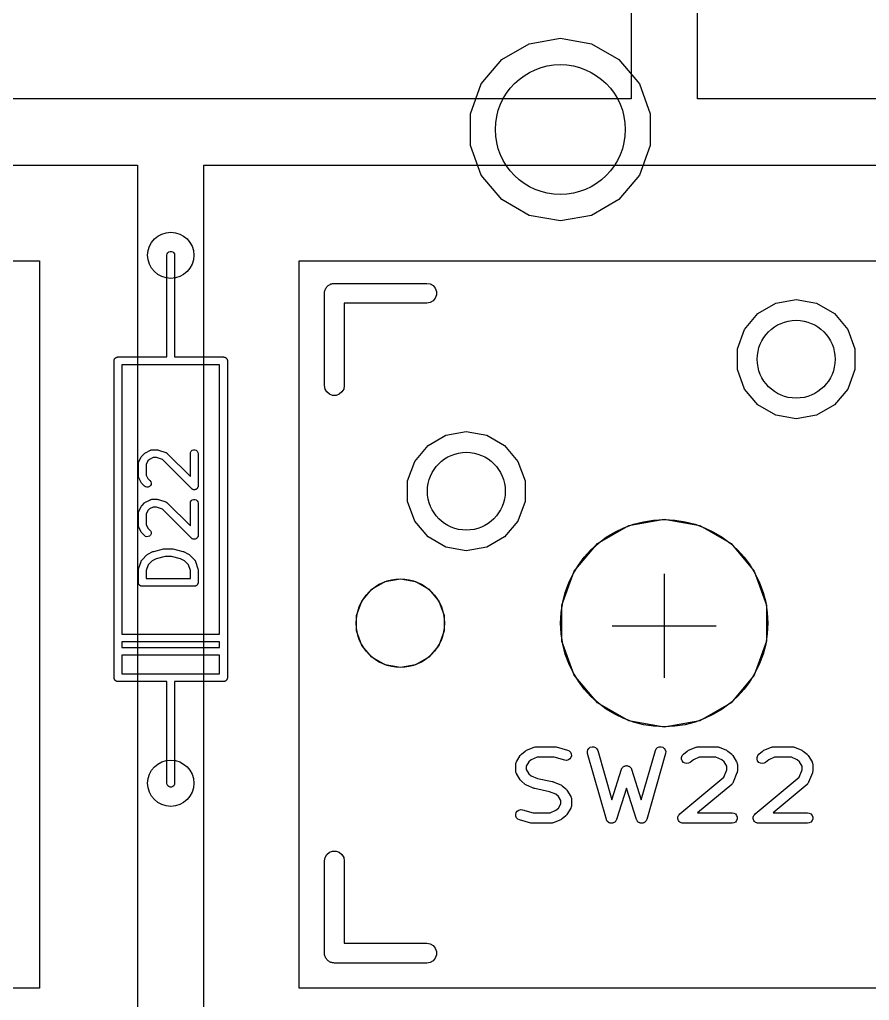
# Model space of a CAD drawing. Header units: millimetres. Extents: x 71 to 299, y 93 to 256.
# Drawn here: x 121.29 to 137.65, y 170.52 to 189.4 of the extents above; entities that cross this region are included whole.
import ezdxf

# ---------------------------------------------------------------- set-up
doc = ezdxf.new("R2010")
doc.units = ezdxf.units.MM
for name, color, linetype in [('BLACK', 7, 'Continuous'), ('PCB', 4, 'Continuous'), ('PCB_参照', 4, 'Continuous'), ('プレート', 6, 'Continuous'), ('物理キー', 7, 'Continuous'), ('裏面', 3, 'Continuous')]:
    doc.layers.add(name, color=color, linetype=linetype)

# ---------------------------------------------------------------- blocks, each defined once
blk = doc.blocks.new('PCB詳細')
at = {"layer": 'BLACK'}
for p, q in [((66.8992, -67.8493), (67.5, -67.7433)), ((67.5, -67.7433), (68.1008, -67.8493)), ((66.3708, -68.1543), (66.8992, -67.8493)), ((68.1008, -67.8493), (68.6292, -68.1543)), ((65.9787, -68.6217), (66.3708, -68.1543)), ((68.6292, -68.1543), (69.0213, -68.6217)), ((65.77, -69.195), (65.9787, -68.6217)), ((69.0213, -68.6217), (69.23, -69.195)), ((65.77, -69.805), (65.77, -69.195)), ((69.23, -69.195), (69.23, -69.805)), ((65.9787, -70.3783), (65.77, -69.805)), ((69.23, -69.805), (69.0213, -70.3783)), ((66.3708, -70.8457), (65.9787, -70.3783)), ((69.0213, -70.3783), (68.6292, -70.8457)), ((66.8992, -71.1507), (66.3708, -70.8457)), ((68.6292, -70.8457), (68.1008, -71.1507)), ((67.5, -71.2567), (66.8992, -71.1507)), ((68.1008, -71.1507), (67.5, -71.2567)), ((59.925, -71.92), (59.9295, -71.8943)), ((59.9295, -71.8943), (59.9425, -71.8718)), ((59.9425, -71.8718), (59.9625, -71.855)), ((59.9625, -71.855), (59.987, -71.8461)), ((59.987, -71.8461), (60.013, -71.8461)), ((60.013, -71.8461), (60.0375, -71.855)), ((60.0375, -71.855), (60.0575, -71.8718)), ((60.0575, -71.8718), (60.0705, -71.8943)), ((60.0705, -71.8943), (60.075, -71.92)), ((59.925, -73.19), (59.925, -71.92)), ((60.075, -71.92), (60.075, -73.19)), ((63.0547, -72.485), (63.0704, -72.4793)), ((63.0704, -72.4793), (63.0848, -72.471)), ((63.0848, -72.471), (63.1013, -72.4681)), ((63.1013, -72.4681), (63.1169, -72.4624)), ((63.1169, -72.4624), (63.1336, -72.4624)), ((63.1336, -72.4624), (63.15, -72.4595)), ((63.15, -72.4595), (64.928, -72.4595)), ((64.928, -72.4595), (64.9932, -72.471)), ((64.9932, -72.471), (65.0505, -72.5041)), ((62.9595, -72.65), (62.9624, -72.6336)), ((62.9595, -74.428), (62.9595, -72.65)), ((62.9624, -72.6169), (62.9681, -72.6013)), ((62.9624, -72.6336), (62.9624, -72.6169)), ((62.9681, -72.6013), (62.971, -72.5848)), ((62.971, -72.5848), (62.9793, -72.5704)), ((62.9793, -72.5704), (62.985, -72.5547)), ((62.985, -72.5547), (62.9957, -72.542)), ((62.9957, -72.542), (63.0041, -72.5275)), ((63.0041, -72.5275), (63.0168, -72.5168)), ((63.0168, -72.5168), (63.0275, -72.5041)), ((63.0275, -72.5041), (63.042, -72.4957)), ((63.042, -72.4957), (63.0547, -72.485)), ((65.0505, -72.5041), (65.093, -72.5547)), ((65.093, -72.5547), (65.1156, -72.6169)), ((65.1156, -72.6169), (65.1156, -72.6831)), ((64.928, -72.8405), (63.3405, -72.8405)), ((63.3405, -72.8405), (63.3405, -74.428)), ((64.9932, -72.829), (64.928, -72.8405)), ((65.0505, -72.7959), (64.9932, -72.829)), ((65.093, -72.7452), (65.0505, -72.7959)), ((65.1156, -72.6831), (65.093, -72.7452)), ((71.3025, -73.0411), (71.6476, -72.8418)), ((71.6476, -72.8418), (72.04, -72.7726)), ((72.04, -72.7726), (72.4324, -72.8418)), ((72.4324, -72.8418), (72.7775, -73.0411)), ((71.0464, -73.3463), (71.3025, -73.0411)), ((72.7775, -73.0411), (73.0336, -73.3463)), ((59.925, -73.877), (59.925, -73.19)), ((60.075, -73.19), (60.075, -73.877)), ((70.9101, -73.7208), (71.0464, -73.3463)), ((73.0336, -73.3463), (73.1699, -73.7208)), ((70.9101, -74.1192), (70.9101, -73.7208)), ((73.1699, -73.7208), (73.1699, -74.1192)), ((58.909, -73.952), (58.9101, -73.9455)), ((58.909, -80.048), (58.909, -73.952)), ((58.9101, -73.939), (58.9124, -73.9328)), ((58.9101, -73.9455), (58.9101, -73.939)), ((58.9124, -73.9328), (58.9135, -73.9263)), ((58.9135, -73.9263), (58.9168, -73.9207)), ((58.9168, -73.9207), (58.919, -73.9145)), ((58.919, -73.9145), (58.9233, -73.9095)), ((58.9233, -73.9095), (58.9265, -73.9038)), ((58.9265, -73.9038), (58.9316, -73.8996)), ((58.9316, -73.8996), (58.9358, -73.8945)), ((58.9358, -73.8945), (58.9415, -73.8913)), ((58.9415, -73.8913), (58.9465, -73.887)), ((58.9465, -73.887), (58.9527, -73.8848)), ((58.9527, -73.8848), (58.9583, -73.8815)), ((58.9583, -73.8815), (58.9648, -73.8804)), ((58.9648, -73.8804), (58.971, -73.8781)), ((58.971, -73.8781), (58.9775, -73.8781)), ((58.9775, -73.8781), (58.984, -73.877)), ((58.984, -73.877), (59.925, -73.877)), ((60.075, -73.877), (61.016, -73.877)), ((61.016, -73.877), (61.0225, -73.8781)), ((61.0225, -73.8781), (61.029, -73.8781)), ((61.029, -73.8781), (61.0352, -73.8804)), ((61.0352, -73.8804), (61.0417, -73.8815)), ((61.0417, -73.8815), (61.0473, -73.8848)), ((61.0473, -73.8848), (61.0535, -73.887)), ((61.0535, -73.887), (61.0585, -73.8913)), ((61.0585, -73.8913), (61.0642, -73.8945)), ((61.0642, -73.8945), (61.0684, -73.8996)), ((61.0684, -73.8996), (61.0735, -73.9038)), ((61.0735, -73.9038), (61.0767, -73.9095)), ((61.0767, -73.9095), (61.081, -73.9145)), ((61.081, -73.9145), (61.0832, -73.9207)), ((61.0832, -73.9207), (61.0865, -73.9263)), ((61.0865, -73.9263), (61.0876, -73.9328)), ((61.0876, -73.9328), (61.0899, -73.939)), ((61.0899, -73.939), (61.0899, -73.9455)), ((61.0899, -73.9455), (61.091, -73.952)), ((61.091, -73.952), (61.091, -80.048)), ((60, -74.027), (59.059, -74.027)), ((59.059, -74.027), (59.059, -79.211)), ((60.941, -74.027), (60, -74.027)), ((60.941, -79.211), (60.941, -74.027)), ((71.0464, -74.4937), (70.9101, -74.1192)), ((73.1699, -74.1192), (73.0336, -74.4937)), ((62.971, -74.4932), (62.9595, -74.428)), ((63.0041, -74.5505), (62.971, -74.4932)), ((63.0547, -74.593), (63.0041, -74.5505)), ((63.2959, -74.5505), (63.2452, -74.593)), ((63.329, -74.4932), (63.2959, -74.5505)), ((63.3405, -74.428), (63.329, -74.4932)), ((71.3025, -74.7989), (71.0464, -74.4937)), ((73.0336, -74.4937), (72.7775, -74.7989)), ((63.1169, -74.6156), (63.0547, -74.593)), ((63.1831, -74.6156), (63.1169, -74.6156)), ((63.2452, -74.593), (63.1831, -74.6156)), ((71.6476, -74.9982), (71.3025, -74.7989)), ((72.7775, -74.7989), (72.4324, -74.9982)), ((72.04, -75.0674), (71.6476, -74.9982)), ((72.4324, -74.9982), (72.04, -75.0674)), ((64.9525, -75.5811), (65.2976, -75.3818)), ((65.2976, -75.3818), (65.69, -75.3126)), ((65.69, -75.3126), (66.0824, -75.3818)), ((66.0824, -75.3818), (66.4275, -75.5811)), ((59.5141, -75.7186), (59.6093, -75.671)), ((59.6093, -75.671), (59.6135, -75.6698)), ((59.6135, -75.6698), (59.6172, -75.6676)), ((59.6172, -75.6676), (59.6259, -75.6661)), ((59.6259, -75.6661), (59.6343, -75.6636)), ((59.6343, -75.6636), (59.6386, -75.6638)), ((59.6386, -75.6638), (59.6429, -75.6631)), ((59.6429, -75.6631), (59.7381, -75.6631)), ((59.7381, -75.6631), (59.7499, -75.6652)), ((59.7499, -75.6652), (59.7618, -75.6669)), ((59.7618, -75.6669), (59.9047, -75.7146)), ((60.3949, -75.6899), (60.4149, -75.6731)), ((60.4149, -75.6731), (60.4394, -75.6642)), ((60.4394, -75.6642), (60.4654, -75.6642)), ((60.4654, -75.6642), (60.4899, -75.6731)), ((60.4899, -75.6731), (60.5098, -75.6899)), ((64.6964, -75.8863), (64.9525, -75.5811)), ((66.4275, -75.5811), (66.6836, -75.8863)), ((59.3853, -75.895), (59.4329, -75.7998)), ((59.4329, -75.7998), (59.4401, -75.7901)), ((59.4401, -75.7901), (59.447, -75.7803)), ((59.447, -75.7803), (59.4946, -75.7327)), ((59.4946, -75.7327), (59.5044, -75.7258)), ((59.5044, -75.7258), (59.5141, -75.7186)), ((59.592, -75.8474), (59.5616, -75.8778)), ((59.6606, -75.8131), (59.592, -75.8474)), ((59.7259, -75.8131), (59.6606, -75.8131)), ((59.8404, -75.8513), (59.7259, -75.8131)), ((60.3993, -76.4102), (59.8404, -75.8513)), ((59.9047, -75.7146), (59.9085, -75.7166)), ((59.9085, -75.7166), (59.9126, -75.7177)), ((59.9126, -75.7177), (59.9198, -75.7228)), ((59.9198, -75.7228), (59.9276, -75.727)), ((59.9276, -75.727), (59.9304, -75.7302)), ((59.9304, -75.7302), (59.934, -75.7327)), ((59.934, -75.7327), (60.3774, -76.1761)), ((60.3774, -75.7381), (60.3819, -75.7124)), ((60.3774, -76.1761), (60.3774, -75.7381)), ((60.3819, -75.7124), (60.3949, -75.6899)), ((60.5098, -75.6899), (60.5229, -75.7124)), ((60.5229, -75.7124), (60.5274, -75.7381)), ((60.5274, -75.7381), (60.5274, -76.3571)), ((59.3774, -75.9286), (59.3781, -75.9243)), ((59.3774, -76.1667), (59.3774, -75.9286)), ((59.3779, -75.92), (59.3804, -75.9116)), ((59.3781, -75.9243), (59.3779, -75.92)), ((59.3804, -75.9116), (59.3819, -75.9029)), ((59.3819, -75.9029), (59.3841, -75.8992)), ((59.3841, -75.8992), (59.3853, -75.895)), ((59.5616, -75.8778), (59.5274, -75.9463)), ((59.5274, -75.9463), (59.5274, -76.149)), ((64.5601, -76.2608), (64.6964, -75.8863)), ((66.6836, -75.8863), (66.8199, -76.2608)), ((59.3781, -76.1709), (59.3774, -76.1667)), ((59.3779, -76.1752), (59.3781, -76.1709)), ((59.3804, -76.1837), (59.3779, -76.1752)), ((59.3819, -76.1923), (59.3804, -76.1837)), ((59.3841, -76.1961), (59.3819, -76.1923)), ((59.3853, -76.2002), (59.3841, -76.1961)), ((59.4329, -76.2954), (59.3853, -76.2002)), ((59.5274, -76.149), (59.5616, -76.2175)), ((59.5616, -76.2175), (59.6007, -76.2565)), ((59.4401, -76.3051), (59.4329, -76.2954)), ((59.447, -76.3149), (59.4401, -76.3051)), ((59.4946, -76.3626), (59.447, -76.3149)), ((59.5159, -76.3775), (59.4946, -76.3626)), ((59.5411, -76.3842), (59.5159, -76.3775)), ((59.567, -76.382), (59.5411, -76.3842)), ((59.5906, -76.371), (59.567, -76.382)), ((59.6091, -76.3525), (59.5906, -76.371)), ((59.6007, -76.2565), (59.6156, -76.2778)), ((59.6201, -76.3289), (59.6091, -76.3525)), ((59.6156, -76.2778), (59.6223, -76.303)), ((59.6223, -76.303), (59.6201, -76.3289)), ((60.4074, -76.4158), (60.3993, -76.4102)), ((60.4149, -76.4221), (60.4074, -76.4158)), ((60.418, -76.4232), (60.4149, -76.4221)), ((60.4207, -76.4251), (60.418, -76.4232)), ((60.4302, -76.4277), (60.4207, -76.4251)), ((60.4394, -76.431), (60.4302, -76.4277)), ((60.4427, -76.431), (60.4394, -76.431)), ((60.4458, -76.4319), (60.4427, -76.431)), ((60.4556, -76.431), (60.4458, -76.4319)), ((60.4654, -76.431), (60.4556, -76.431)), ((60.4685, -76.4299), (60.4654, -76.431)), ((60.4718, -76.4296), (60.4685, -76.4299)), ((60.4807, -76.4254), (60.4718, -76.4296)), ((60.4899, -76.4221), (60.4807, -76.4254)), ((60.4924, -76.42), (60.4899, -76.4221)), ((60.4954, -76.4186), (60.4924, -76.42)), ((60.5023, -76.4116), (60.4954, -76.4186)), ((60.5098, -76.4054), (60.5023, -76.4116)), ((60.5115, -76.4025), (60.5098, -76.4054)), ((60.5138, -76.4002), (60.5115, -76.4025)), ((60.518, -76.3913), (60.5138, -76.4002)), ((60.5229, -76.3828), (60.518, -76.3913)), ((60.5234, -76.3795), (60.5229, -76.3828)), ((60.5248, -76.3766), (60.5234, -76.3795)), ((60.5257, -76.3668), (60.5248, -76.3766)), ((60.5274, -76.3571), (60.5257, -76.3668)), ((64.5601, -76.6592), (64.5601, -76.2608)), ((66.8199, -76.2608), (66.8199, -76.6592)), ((59.5141, -76.671), (59.6093, -76.6234)), ((59.6093, -76.6234), (59.6135, -76.6222)), ((59.6135, -76.6222), (59.6172, -76.62)), ((59.6172, -76.62), (59.6259, -76.6185)), ((59.6259, -76.6185), (59.6343, -76.616)), ((59.6343, -76.616), (59.6386, -76.6162)), ((59.6386, -76.6162), (59.6429, -76.6155)), ((59.6429, -76.6155), (59.7381, -76.6155)), ((59.7381, -76.6155), (59.7499, -76.6176)), ((59.7499, -76.6176), (59.7618, -76.6193)), ((59.7618, -76.6193), (59.9047, -76.6669)), ((60.3949, -76.6423), (60.4149, -76.6255)), ((60.4149, -76.6255), (60.4394, -76.6166)), ((60.4394, -76.6166), (60.4654, -76.6166)), ((60.4654, -76.6166), (60.4899, -76.6255)), ((60.4899, -76.6255), (60.5098, -76.6423)), ((59.3853, -76.8474), (59.4329, -76.7522)), ((59.4329, -76.7522), (59.4401, -76.7425)), ((59.4401, -76.7425), (59.447, -76.7327)), ((59.447, -76.7327), (59.4946, -76.6851)), ((59.4946, -76.6851), (59.5044, -76.6782)), ((59.5044, -76.6782), (59.5141, -76.671)), ((59.592, -76.7997), (59.5616, -76.8301)), ((59.6606, -76.7655), (59.592, -76.7997)), ((59.7259, -76.7655), (59.6606, -76.7655)), ((59.8404, -76.8036), (59.7259, -76.7655)), ((60.3993, -77.3626), (59.8404, -76.8036)), ((59.9047, -76.6669), (59.9085, -76.669)), ((59.9085, -76.669), (59.9126, -76.6701)), ((59.9126, -76.6701), (59.9198, -76.6752)), ((59.9198, -76.6752), (59.9276, -76.6793)), ((59.9276, -76.6793), (59.9304, -76.6826)), ((59.9304, -76.6826), (59.934, -76.6851)), ((59.934, -76.6851), (60.3774, -77.1285)), ((60.3774, -76.6905), (60.3819, -76.6648)), ((60.3774, -77.1285), (60.3774, -76.6905)), ((60.3819, -76.6648), (60.3949, -76.6423)), ((60.5098, -76.6423), (60.5229, -76.6648)), ((60.5229, -76.6648), (60.5274, -76.6905)), ((60.5274, -76.6905), (60.5274, -77.3095)), ((64.6964, -77.0337), (64.5601, -76.6592)), ((66.8199, -76.6592), (66.6836, -77.0337)), ((59.3774, -76.881), (59.3781, -76.8767)), ((59.3774, -77.119), (59.3774, -76.881)), ((59.3779, -76.8724), (59.3804, -76.864)), ((59.3781, -76.8767), (59.3779, -76.8724)), ((59.3804, -76.864), (59.3819, -76.8553)), ((59.3819, -76.8553), (59.3841, -76.8516)), ((59.3841, -76.8516), (59.3853, -76.8474)), ((59.5616, -76.8301), (59.5274, -76.8987)), ((59.5274, -76.8987), (59.5274, -77.1013)), ((68.8154, -77.1192), (69.5, -76.9985)), ((69.5, -76.9985), (70.1846, -77.1192)), ((59.3781, -77.1233), (59.3774, -77.119)), ((59.3779, -77.1276), (59.3781, -77.1233)), ((59.3804, -77.136), (59.3779, -77.1276)), ((59.3819, -77.1447), (59.3804, -77.136)), ((59.3841, -77.1484), (59.3819, -77.1447)), ((59.3853, -77.1526), (59.3841, -77.1484)), ((59.4329, -77.2478), (59.3853, -77.1526)), ((59.5274, -77.1013), (59.5616, -77.1699)), ((59.5616, -77.1699), (59.6007, -77.2089)), ((64.9525, -77.3389), (64.6964, -77.0337)), ((66.6836, -77.0337), (66.4275, -77.3389)), ((68.2134, -77.4667), (68.8154, -77.1192)), ((70.1846, -77.1192), (70.7865, -77.4667)), ((59.4401, -77.2575), (59.4329, -77.2478)), ((59.447, -77.2673), (59.4401, -77.2575)), ((59.4946, -77.3149), (59.447, -77.2673)), ((59.5159, -77.3299), (59.4946, -77.3149)), ((59.5411, -77.3366), (59.5159, -77.3299)), ((59.567, -77.3343), (59.5411, -77.3366)), ((59.5906, -77.3233), (59.567, -77.3343)), ((59.6091, -77.3049), (59.5906, -77.3233)), ((59.6007, -77.2089), (59.6156, -77.2302)), ((59.6201, -77.2813), (59.6091, -77.3049)), ((59.6156, -77.2302), (59.6223, -77.2554)), ((59.6223, -77.2554), (59.6201, -77.2813)), ((60.4074, -77.3682), (60.3993, -77.3626)), ((60.4149, -77.3745), (60.4074, -77.3682)), ((60.418, -77.3756), (60.4149, -77.3745)), ((60.4207, -77.3775), (60.418, -77.3756)), ((60.4302, -77.38), (60.4207, -77.3775)), ((60.4394, -77.3834), (60.4302, -77.38)), ((60.4427, -77.3834), (60.4394, -77.3834)), ((60.4458, -77.3842), (60.4427, -77.3834)), ((60.4556, -77.3834), (60.4458, -77.3842)), ((60.4654, -77.3834), (60.4556, -77.3834)), ((60.4685, -77.3823), (60.4654, -77.3834)), ((60.4718, -77.382), (60.4685, -77.3823)), ((60.4807, -77.3778), (60.4718, -77.382)), ((60.4899, -77.3745), (60.4807, -77.3778)), ((60.4924, -77.3724), (60.4899, -77.3745)), ((60.4954, -77.371), (60.4924, -77.3724)), ((60.5023, -77.364), (60.4954, -77.371)), ((60.5098, -77.3577), (60.5023, -77.364)), ((60.5115, -77.3549), (60.5098, -77.3577)), ((60.5138, -77.3525), (60.5115, -77.3549)), ((60.518, -77.3437), (60.5138, -77.3525)), ((60.5229, -77.3352), (60.518, -77.3437)), ((60.5234, -77.3319), (60.5229, -77.3352)), ((60.5248, -77.3289), (60.5234, -77.3319)), ((60.5257, -77.3192), (60.5248, -77.3289)), ((60.5274, -77.3095), (60.5257, -77.3192)), ((65.2976, -77.5382), (64.9525, -77.3389)), ((66.4275, -77.3389), (66.0824, -77.5382)), ((59.6723, -77.6177), (59.8628, -77.5701)), ((59.8628, -77.5701), (59.8719, -77.5695)), ((59.8719, -77.5695), (59.881, -77.5679)), ((59.881, -77.5679), (60.0238, -77.5679)), ((60.0238, -77.5679), (60.0328, -77.5695)), ((60.0328, -77.5695), (60.042, -77.5701)), ((60.042, -77.5701), (60.2325, -77.6177)), ((65.69, -77.6074), (65.2976, -77.5382)), ((66.0824, -77.5382), (65.69, -77.6074)), ((67.7666, -77.9992), (68.2134, -77.4667)), ((70.7865, -77.4667), (71.2334, -77.9992)), ((59.447, -77.7803), (59.5422, -77.6851)), ((59.5422, -77.6851), (59.552, -77.6782)), ((59.552, -77.6782), (59.5617, -77.671)), ((59.5617, -77.671), (59.6569, -77.6234)), ((59.7167, -77.7612), (59.6397, -77.7997)), ((59.6569, -77.6234), (59.6648, -77.6211)), ((59.6648, -77.6211), (59.6723, -77.6177)), ((59.8902, -77.7179), (59.7167, -77.7612)), ((60.0146, -77.7179), (59.8902, -77.7179)), ((60.1881, -77.7612), (60.0146, -77.7179)), ((60.2651, -77.7997), (60.1881, -77.7612)), ((60.2325, -77.6177), (60.24, -77.6211)), ((60.24, -77.6211), (60.2478, -77.6234)), ((60.2478, -77.6234), (60.3431, -77.671)), ((60.3431, -77.671), (60.3527, -77.6782)), ((60.3527, -77.6782), (60.3626, -77.6851)), ((60.3626, -77.6851), (60.4578, -77.7803)), ((59.3795, -77.9643), (59.3812, -77.9525)), ((59.3812, -77.9525), (59.4288, -77.8096)), ((59.4288, -77.8096), (59.4309, -77.8058)), ((59.4309, -77.8058), (59.432, -77.8016)), ((59.432, -77.8016), (59.4371, -77.7944)), ((59.4371, -77.7944), (59.4413, -77.7867)), ((59.4413, -77.7867), (59.4445, -77.7838)), ((59.4445, -77.7838), (59.447, -77.7803)), ((59.5656, -77.8738), (59.5274, -77.9884)), ((59.6397, -77.7997), (59.5656, -77.8738)), ((60.3392, -77.8738), (60.2651, -77.7997)), ((60.3774, -77.9884), (60.3392, -77.8738)), ((60.4578, -77.7803), (60.4603, -77.7838)), ((60.4603, -77.7838), (60.4635, -77.7867)), ((60.4635, -77.7867), (60.4677, -77.7944)), ((60.4677, -77.7944), (60.4727, -77.8016)), ((60.4727, -77.8016), (60.4739, -77.8058)), ((60.4739, -77.8058), (60.4759, -77.8096)), ((60.4759, -77.8096), (60.5235, -77.9525)), ((60.5235, -77.9525), (60.5253, -77.9643)), ((59.3774, -77.9762), (59.3795, -77.9643)), ((59.3774, -78.2143), (59.3774, -77.9762)), ((59.5274, -77.9884), (59.5274, -78.1393)), ((59.5274, -78.1393), (60.3774, -78.1393)), ((60.3774, -78.1393), (60.3774, -77.9884)), ((60.5253, -77.9643), (60.5274, -77.9762)), ((60.5274, -77.9762), (60.5274, -78.2143)), ((67.5289, -78.6524), (67.7666, -77.9992)), ((71.2334, -77.9992), (71.4711, -78.6524)), ((59.3785, -78.2207), (59.3774, -78.2143)), ((59.3785, -78.2273), (59.3785, -78.2207)), ((59.3808, -78.2335), (59.3785, -78.2273)), ((59.3819, -78.2399), (59.3808, -78.2335)), ((59.3852, -78.2456), (59.3819, -78.2399)), ((59.3874, -78.2518), (59.3852, -78.2456)), ((59.3916, -78.2568), (59.3874, -78.2518)), ((59.3949, -78.2625), (59.3916, -78.2568)), ((59.4, -78.2667), (59.3949, -78.2625)), ((59.4042, -78.2717), (59.4, -78.2667)), ((59.4099, -78.275), (59.4042, -78.2717)), ((59.4149, -78.2792), (59.4099, -78.275)), ((59.421, -78.2815), (59.4149, -78.2792)), ((59.4267, -78.2848), (59.421, -78.2815)), ((59.4332, -78.2859), (59.4267, -78.2848)), ((59.4394, -78.2881), (59.4332, -78.2859)), ((59.4459, -78.2881), (59.4394, -78.2881)), ((59.4524, -78.2893), (59.4459, -78.2881)), ((60.4524, -78.2893), (59.4524, -78.2893)), ((60.4588, -78.2881), (60.4524, -78.2893)), ((60.4654, -78.2881), (60.4588, -78.2881)), ((60.4716, -78.2859), (60.4654, -78.2881)), ((60.478, -78.2848), (60.4716, -78.2859)), ((60.4837, -78.2815), (60.478, -78.2848)), ((60.4899, -78.2792), (60.4837, -78.2815)), ((60.4949, -78.275), (60.4899, -78.2792)), ((60.5006, -78.2717), (60.4949, -78.275)), ((60.5048, -78.2667), (60.5006, -78.2717)), ((60.5098, -78.2625), (60.5048, -78.2667)), ((60.5131, -78.2568), (60.5098, -78.2625)), ((60.5173, -78.2518), (60.5131, -78.2568)), ((60.5196, -78.2456), (60.5173, -78.2518)), ((60.5229, -78.2399), (60.5196, -78.2456)), ((60.524, -78.2335), (60.5229, -78.2399)), ((60.5262, -78.2273), (60.524, -78.2335)), ((60.5274, -78.2143), (60.5262, -78.2207)), ((60.5262, -78.2207), (60.5262, -78.2273)), ((63.871, -78.3457), (64.1279, -78.1974)), ((64.1279, -78.1974), (64.42, -78.1458)), ((64.42, -78.1458), (64.7121, -78.1974)), ((64.7121, -78.1974), (64.969, -78.3457)), ((63.6803, -78.5729), (63.871, -78.3457)), ((64.969, -78.3457), (65.1597, -78.5729)), ((63.5788, -78.8517), (63.6803, -78.5729)), ((65.1597, -78.5729), (65.2612, -78.8517)), ((67.5289, -79.3476), (67.5289, -78.6524)), ((71.4711, -78.6524), (71.4711, -79.3476)), ((63.5788, -79.1483), (63.5788, -78.8517)), ((65.2612, -78.8517), (65.2612, -79.1483)), ((59.059, -79.211), (60.941, -79.211)), ((63.6803, -79.4271), (63.5788, -79.1483)), ((65.2612, -79.1483), (65.1597, -79.4271)), ((59.059, -79.361), (59.059, -79.465)), ((60.941, -79.361), (59.059, -79.361)), ((60.941, -79.465), (60.941, -79.361)), ((63.871, -79.6543), (63.6803, -79.4271)), ((65.1597, -79.4271), (64.969, -79.6543)), ((67.7666, -80.0008), (67.5289, -79.3476)), ((71.4711, -79.3476), (71.2334, -80.0008)), ((59.059, -79.465), (60.941, -79.465)), ((60.941, -79.615), (59.059, -79.615)), ((59.059, -79.615), (59.059, -79.973)), ((60.941, -79.973), (60.941, -79.615)), ((64.1279, -79.8026), (63.871, -79.6543)), ((64.42, -79.8541), (64.1279, -79.8026)), ((64.7121, -79.8026), (64.42, -79.8541)), ((64.969, -79.6543), (64.7121, -79.8026)), ((59.059, -79.973), (60, -79.973)), ((60, -79.973), (60.941, -79.973)), ((68.2134, -80.5332), (67.7666, -80.0008)), ((71.2334, -80.0008), (70.7865, -80.5332)), ((58.9101, -80.0545), (58.909, -80.048)), ((58.9101, -80.061), (58.9101, -80.0545)), ((58.9124, -80.0672), (58.9101, -80.061)), ((58.9135, -80.0737), (58.9124, -80.0672)), ((58.9168, -80.0793), (58.9135, -80.0737)), ((58.919, -80.0855), (58.9168, -80.0793)), ((58.9233, -80.0905), (58.919, -80.0855)), ((58.9265, -80.0962), (58.9233, -80.0905)), ((58.9316, -80.1004), (58.9265, -80.0962)), ((58.9358, -80.1055), (58.9316, -80.1004)), ((58.9415, -80.1087), (58.9358, -80.1055)), ((58.9465, -80.113), (58.9415, -80.1087)), ((58.9527, -80.1152), (58.9465, -80.113)), ((58.9583, -80.1185), (58.9527, -80.1152)), ((58.9648, -80.1196), (58.9583, -80.1185)), ((58.971, -80.1219), (58.9648, -80.1196)), ((58.9775, -80.1219), (58.971, -80.1219)), ((58.984, -80.123), (58.9775, -80.1219)), ((59.925, -80.123), (58.984, -80.123)), ((59.925, -80.81), (59.925, -80.123)), ((61.016, -80.123), (60.075, -80.123)), ((60.075, -80.123), (60.075, -80.81)), ((61.0225, -80.1219), (61.016, -80.123)), ((61.029, -80.1219), (61.0225, -80.1219)), ((61.0352, -80.1196), (61.029, -80.1219)), ((61.0417, -80.1185), (61.0352, -80.1196)), ((61.0473, -80.1152), (61.0417, -80.1185)), ((61.0535, -80.113), (61.0473, -80.1152)), ((61.0585, -80.1087), (61.0535, -80.113)), ((61.0642, -80.1055), (61.0585, -80.1087)), ((61.0684, -80.1004), (61.0642, -80.1055)), ((61.0735, -80.0962), (61.0684, -80.1004)), ((61.0767, -80.0905), (61.0735, -80.0962)), ((61.081, -80.0855), (61.0767, -80.0905)), ((61.0832, -80.0793), (61.081, -80.0855)), ((61.0865, -80.0737), (61.0832, -80.0793)), ((61.0876, -80.0672), (61.0865, -80.0737)), ((61.0899, -80.061), (61.0876, -80.0672)), ((61.091, -80.048), (61.0899, -80.0545)), ((61.0899, -80.0545), (61.0899, -80.061)), ((68.8154, -80.8808), (68.2134, -80.5332)), ((70.7865, -80.5332), (70.1846, -80.8808)), ((59.925, -82.08), (59.925, -80.81)), ((60.075, -80.81), (60.075, -82.08)), ((69.5, -81.0015), (68.8154, -80.8808)), ((70.1846, -80.8808), (69.5, -81.0015)), ((66.7277, -81.5482), (66.7388, -81.5354)), ((66.7388, -81.5354), (66.7498, -81.5224)), ((66.7498, -81.5224), (66.8224, -81.4619)), ((66.8224, -81.4619), (66.8356, -81.4544)), ((66.8356, -81.4544), (66.8484, -81.4462)), ((66.8484, -81.4462), (66.9935, -81.3857)), ((66.9935, -81.3857), (66.9958, -81.3852)), ((66.9958, -81.3852), (66.9978, -81.3841)), ((66.9978, -81.3841), (67.0129, -81.3814)), ((67.0129, -81.3814), (67.0279, -81.378)), ((67.0279, -81.378), (67.0303, -81.3783)), ((67.0303, -81.3783), (67.0326, -81.3779)), ((67.0326, -81.3779), (67.3954, -81.3779)), ((67.3954, -81.3779), (67.409, -81.3803)), ((67.409, -81.3803), (67.4226, -81.3816)), ((67.4226, -81.3816), (67.6403, -81.4421)), ((67.6403, -81.4421), (67.6722, -81.4573)), ((67.6722, -81.4573), (67.6969, -81.4825)), ((67.6969, -81.4825), (67.7115, -81.5146)), ((67.7115, -81.5146), (67.7143, -81.5498)), ((68.0198, -81.4723), (68.0284, -81.4381)), ((68.0235, -81.5074), (68.0198, -81.4723)), ((68.3863, -82.7774), (68.0235, -81.5074)), ((68.0284, -81.4381), (68.0481, -81.4089)), ((68.0481, -81.4089), (68.0767, -81.3882)), ((68.0767, -81.3882), (68.1106, -81.3785)), ((68.1106, -81.3785), (68.1458, -81.381)), ((68.1458, -81.381), (68.178, -81.3953)), ((68.178, -81.3953), (68.2034, -81.4199)), ((68.2034, -81.4199), (68.2188, -81.4516)), ((68.2188, -81.4516), (68.4895, -82.399)), ((69.0591, -82.399), (69.3297, -81.4516)), ((69.5251, -81.5074), (69.1623, -82.7774)), ((69.3297, -81.4516), (69.3452, -81.4199)), ((69.3452, -81.4199), (69.3705, -81.3953)), ((69.3705, -81.3953), (69.4028, -81.381)), ((69.4028, -81.381), (69.438, -81.3785)), ((69.438, -81.3785), (69.4719, -81.3882)), ((69.4719, -81.3882), (69.5004, -81.4089)), ((69.5004, -81.4089), (69.5202, -81.4381)), ((69.5202, -81.4381), (69.5288, -81.4723)), ((69.5288, -81.4723), (69.5251, -81.5074)), ((69.8476, -81.5494), (69.8704, -81.5224)), ((69.8704, -81.5224), (69.943, -81.4619)), ((69.943, -81.4619), (69.9561, -81.4544)), ((69.9561, -81.4544), (69.9689, -81.4462)), ((69.9689, -81.4462), (70.1141, -81.3857)), ((70.1141, -81.3857), (70.1164, -81.3852)), ((70.1164, -81.3852), (70.1184, -81.3841)), ((70.1184, -81.3841), (70.1335, -81.3814)), ((70.1335, -81.3814), (70.1485, -81.378)), ((70.1485, -81.378), (70.1508, -81.3783)), ((70.1508, -81.3783), (70.1531, -81.3779)), ((70.1531, -81.3779), (70.516, -81.3779)), ((70.516, -81.3779), (70.5183, -81.3783)), ((70.5183, -81.3783), (70.5206, -81.378)), ((70.5206, -81.378), (70.5356, -81.3814)), ((70.5356, -81.3814), (70.5507, -81.3841)), ((70.5507, -81.3841), (70.5528, -81.3852)), ((70.5528, -81.3852), (70.5551, -81.3857)), ((70.5551, -81.3857), (70.7002, -81.4462)), ((70.7002, -81.4462), (70.713, -81.4544)), ((70.713, -81.4544), (70.7262, -81.4619)), ((70.7262, -81.4619), (70.7988, -81.5224)), ((70.7988, -81.5224), (70.8097, -81.5354)), ((70.8097, -81.5354), (70.8208, -81.5482)), ((71.299, -81.5494), (71.3218, -81.5224)), ((71.3218, -81.5224), (71.3944, -81.4619)), ((71.3944, -81.4619), (71.4076, -81.4544)), ((71.4076, -81.4544), (71.4204, -81.4462)), ((71.4204, -81.4462), (71.5655, -81.3857)), ((71.5655, -81.3857), (71.5678, -81.3852)), ((71.5678, -81.3852), (71.5698, -81.3841)), ((71.5698, -81.3841), (71.5849, -81.3814)), ((71.5849, -81.3814), (71.5999, -81.378)), ((71.5999, -81.378), (71.6023, -81.3783)), ((71.6023, -81.3783), (71.6046, -81.3779)), ((71.6046, -81.3779), (71.9674, -81.3779)), ((71.9674, -81.3779), (71.9697, -81.3783)), ((71.9697, -81.3783), (71.9721, -81.378)), ((71.9721, -81.378), (71.9871, -81.3814)), ((71.9871, -81.3814), (72.0022, -81.3841)), ((72.0022, -81.3841), (72.0042, -81.3852)), ((72.0042, -81.3852), (72.0065, -81.3857)), ((72.0065, -81.3857), (72.1516, -81.4462)), ((72.1516, -81.4462), (72.1644, -81.4544)), ((72.1644, -81.4544), (72.1776, -81.4619)), ((72.1776, -81.4619), (72.2502, -81.5224)), ((72.2502, -81.5224), (72.2611, -81.5354)), ((72.2611, -81.5354), (72.2723, -81.5482)), ((66.6407, -81.7214), (66.6424, -81.7118)), ((66.6407, -81.8424), (66.6407, -81.7214)), ((66.6424, -81.7118), (66.6425, -81.7021)), ((66.6425, -81.7021), (66.6454, -81.6946)), ((66.6454, -81.6946), (66.6468, -81.6867)), ((66.6468, -81.6867), (66.6517, -81.6782)), ((66.6517, -81.6782), (66.6552, -81.6692)), ((66.6552, -81.6692), (66.7277, -81.5482)), ((66.8931, -81.6675), (66.8439, -81.7496)), ((66.9407, -81.6279), (66.8931, -81.6675)), ((67.0529, -81.5811), (66.9407, -81.6279)), ((67.3816, -81.5811), (67.0529, -81.5811)), ((67.5859, -81.6379), (67.3816, -81.5811)), ((67.6211, -81.6413), (67.5859, -81.6379)), ((67.6552, -81.6325), (67.6211, -81.6413)), ((67.6843, -81.6125), (67.6552, -81.6325)), ((67.7048, -81.5838), (67.6843, -81.6125)), ((67.7143, -81.5498), (67.7048, -81.5838)), ((69.8353, -81.6178), (69.8354, -81.5825)), ((69.8473, -81.651), (69.8353, -81.6178)), ((69.8354, -81.5825), (69.8476, -81.5494)), ((69.8699, -81.6781), (69.8473, -81.651)), ((69.9004, -81.6958), (69.8699, -81.6781)), ((69.9351, -81.7021), (69.9004, -81.6958)), ((69.9699, -81.6961), (69.9351, -81.7021)), ((70.0005, -81.6785), (69.9699, -81.6961)), ((70.0612, -81.6279), (70.0005, -81.6785)), ((70.1735, -81.5811), (70.0612, -81.6279)), ((70.4957, -81.5811), (70.1735, -81.5811)), ((70.6079, -81.6279), (70.4957, -81.5811)), ((70.6554, -81.6675), (70.6079, -81.6279)), ((70.7047, -81.7496), (70.6554, -81.6675)), ((70.8208, -81.5482), (70.8934, -81.6692)), ((70.8934, -81.6692), (70.8969, -81.6782)), ((70.8969, -81.6782), (70.9018, -81.6867)), ((70.9018, -81.6867), (70.9032, -81.6946)), ((70.9032, -81.6946), (70.906, -81.7021)), ((70.906, -81.7021), (70.9062, -81.7118)), ((70.9062, -81.7118), (70.9079, -81.7214)), ((70.9079, -81.7214), (70.9079, -81.8424)), ((71.2867, -81.6178), (71.2869, -81.5825)), ((71.2987, -81.651), (71.2867, -81.6178)), ((71.2869, -81.5825), (71.299, -81.5494)), ((71.3213, -81.6781), (71.2987, -81.651)), ((71.3518, -81.6958), (71.3213, -81.6781)), ((71.3865, -81.7021), (71.3518, -81.6958)), ((71.4213, -81.6961), (71.3865, -81.7021)), ((71.4519, -81.6785), (71.4213, -81.6961)), ((71.5127, -81.6279), (71.4519, -81.6785)), ((71.6249, -81.5811), (71.5127, -81.6279)), ((71.9471, -81.5811), (71.6249, -81.5811)), ((72.0593, -81.6279), (71.9471, -81.5811)), ((72.1069, -81.6675), (72.0593, -81.6279)), ((72.1561, -81.7496), (72.1069, -81.6675)), ((72.2723, -81.5482), (72.3448, -81.6692)), ((72.3448, -81.6692), (72.3483, -81.6782)), ((72.3483, -81.6782), (72.3532, -81.6867)), ((72.3532, -81.6867), (72.3546, -81.6946)), ((72.3546, -81.6946), (72.3575, -81.7021)), ((72.3575, -81.7021), (72.3576, -81.7118)), ((72.3576, -81.7118), (72.3593, -81.7214)), ((72.3593, -81.7214), (72.3593, -81.8424)), ((66.6424, -81.852), (66.6407, -81.8424)), ((66.6425, -81.8617), (66.6424, -81.852)), ((66.6454, -81.8692), (66.6425, -81.8617)), ((66.6468, -81.8771), (66.6454, -81.8692)), ((66.6517, -81.8856), (66.6468, -81.8771)), ((66.6552, -81.8947), (66.6517, -81.8856)), ((66.7277, -82.0156), (66.6552, -81.8947)), ((66.8439, -81.7496), (66.8439, -81.8142)), ((66.8439, -81.8142), (66.8931, -81.8963)), ((66.8931, -81.8963), (66.9407, -81.9359)), ((68.4895, -82.399), (68.6775, -81.8114)), ((68.6775, -81.8114), (68.6794, -81.8078)), ((68.6794, -81.8078), (68.6803, -81.8039)), ((68.6803, -81.8039), (68.6876, -81.7923)), ((68.6876, -81.7923), (68.6939, -81.7802)), ((68.6939, -81.7802), (68.6969, -81.7775)), ((68.6969, -81.7775), (68.6991, -81.7741)), ((68.6991, -81.7741), (68.7099, -81.7657)), ((68.7099, -81.7657), (68.7201, -81.7565)), ((68.7201, -81.7565), (68.7238, -81.7549)), ((68.7238, -81.7549), (68.727, -81.7525)), ((68.727, -81.7525), (68.74, -81.7483)), ((68.74, -81.7483), (68.7527, -81.7431)), ((68.7527, -81.7431), (68.7568, -81.7429)), ((68.7568, -81.7429), (68.7606, -81.7417)), ((68.7606, -81.7417), (68.7743, -81.7422)), ((68.7743, -81.7422), (68.788, -81.7417)), ((68.788, -81.7417), (68.7918, -81.7429)), ((68.7918, -81.7429), (68.7959, -81.7431)), ((68.7959, -81.7431), (68.8085, -81.7483)), ((68.8085, -81.7483), (68.8216, -81.7525)), ((68.8216, -81.7525), (68.8248, -81.7549)), ((68.8248, -81.7549), (68.8285, -81.7565)), ((68.8285, -81.7565), (68.8387, -81.7657)), ((68.8387, -81.7657), (68.8495, -81.7741)), ((68.8495, -81.7741), (68.8516, -81.7775)), ((68.8516, -81.7775), (68.8546, -81.7802)), ((68.8546, -81.7802), (68.861, -81.7923)), ((68.861, -81.7923), (68.8683, -81.8039)), ((68.8683, -81.8039), (68.8692, -81.8078)), ((68.8692, -81.8078), (68.8711, -81.8114)), ((68.8711, -81.8114), (69.0591, -82.399)), ((70.6489, -81.9622), (70.7047, -81.8228)), ((70.7047, -81.8228), (70.7047, -81.7496)), ((70.9006, -81.8801), (70.828, -82.0615)), ((70.9009, -81.8785), (70.9006, -81.8801)), ((70.9018, -81.8771), (70.9009, -81.8785)), ((70.9045, -81.8613), (70.9018, -81.8771)), ((70.9078, -81.8456), (70.9045, -81.8613)), ((70.9079, -81.8424), (70.9076, -81.844)), ((70.9076, -81.844), (70.9078, -81.8456)), ((72.1004, -81.9622), (72.1561, -81.8228)), ((72.1561, -81.8228), (72.1561, -81.7496)), ((72.352, -81.8801), (72.2795, -82.0615)), ((72.3524, -81.8785), (72.352, -81.8801)), ((72.3532, -81.8771), (72.3524, -81.8785)), ((72.356, -81.8613), (72.3532, -81.8771)), ((72.3593, -81.8456), (72.356, -81.8613)), ((72.3593, -81.8424), (72.359, -81.844)), ((72.359, -81.844), (72.3593, -81.8456)), ((59.9295, -82.1057), (59.925, -82.08)), ((59.9425, -82.1282), (59.9295, -82.1057)), ((60.0705, -82.1057), (60.0575, -82.1282)), ((60.075, -82.08), (60.0705, -82.1057)), ((66.7389, -82.0284), (66.7277, -82.0156)), ((66.7498, -82.0414), (66.7389, -82.0284)), ((66.8224, -82.1019), (66.7498, -82.0414)), ((66.8356, -82.1094), (66.8224, -82.1019)), ((66.9407, -81.9359), (67.0627, -81.9868)), ((67.0627, -81.9868), (67.3436, -82.0453)), ((67.3436, -82.0453), (67.3525, -82.0489)), ((67.3525, -82.0489), (67.3619, -82.051)), ((67.3619, -82.051), (67.5071, -82.1115)), ((69.7978, -82.6715), (70.6489, -81.9622)), ((70.7988, -82.1019), (70.1435, -82.6479)), ((70.8036, -82.0962), (70.7988, -82.1019)), ((70.8095, -82.0915), (70.8036, -82.0962)), ((70.8149, -82.0828), (70.8095, -82.0915)), ((70.8215, -82.0749), (70.8149, -82.0828)), ((70.8241, -82.0679), (70.8215, -82.0749)), ((70.828, -82.0615), (70.8241, -82.0679)), ((71.2492, -82.6715), (72.1004, -81.9622)), ((72.2502, -82.1019), (71.5949, -82.6479)), ((72.255, -82.0962), (72.2502, -82.1019)), ((72.2609, -82.0915), (72.255, -82.0962)), ((72.2663, -82.0828), (72.2609, -82.0915)), ((72.273, -82.0749), (72.2663, -82.0828)), ((72.2755, -82.0679), (72.273, -82.0749)), ((72.2795, -82.0615), (72.2755, -82.0679)), ((59.9625, -82.145), (59.9425, -82.1282)), ((59.987, -82.1539), (59.9625, -82.145)), ((60.013, -82.1539), (59.987, -82.1539)), ((60.0375, -82.145), (60.013, -82.1539)), ((60.0575, -82.1282), (60.0375, -82.145)), ((66.8484, -82.1176), (66.8356, -82.1094)), ((66.9935, -82.1781), (66.8484, -82.1176)), ((67.0029, -82.1802), (66.9935, -82.1781)), ((67.0118, -82.1837), (67.0029, -82.1802)), ((67.2927, -82.2423), (67.0118, -82.1837)), ((67.4148, -82.2931), (67.2927, -82.2423)), ((67.4623, -82.3327), (67.4148, -82.2931)), ((67.5071, -82.1115), (67.5199, -82.1196)), ((67.5199, -82.1196), (67.533, -82.1272)), ((67.533, -82.1272), (67.6056, -82.1877)), ((67.6056, -82.1877), (67.6166, -82.2006)), ((67.6166, -82.2006), (67.6277, -82.2134)), ((67.6277, -82.2134), (67.7003, -82.3344)), ((68.7743, -82.1757), (68.5808, -82.7805)), ((68.9678, -82.7805), (68.7743, -82.1757)), ((67.5115, -82.4148), (67.4623, -82.3327)), ((67.4623, -82.5615), (67.5115, -82.4795)), ((67.5115, -82.4795), (67.5115, -82.4148)), ((67.7003, -82.3344), (67.7037, -82.3435)), ((67.7037, -82.3435), (67.7086, -82.3519)), ((67.7086, -82.3519), (67.71, -82.3598)), ((67.71, -82.3598), (67.7129, -82.3673)), ((67.7129, -82.3673), (67.7131, -82.3771)), ((67.7131, -82.3771), (67.7147, -82.3867)), ((67.7147, -82.3867), (67.7147, -82.5076)), ((66.6412, -82.6793), (66.6506, -82.6453)), ((66.6506, -82.6453), (66.6711, -82.6166)), ((66.6711, -82.6166), (66.7002, -82.5966)), ((66.7002, -82.5966), (66.7344, -82.5878)), ((66.7344, -82.5878), (66.7695, -82.5912)), ((66.7695, -82.5912), (66.9738, -82.6479)), ((66.9738, -82.6479), (67.3025, -82.6479)), ((67.3025, -82.6479), (67.4148, -82.6012)), ((67.4148, -82.6012), (67.4623, -82.5615)), ((67.7003, -82.5599), (67.6277, -82.6808)), ((67.7037, -82.5508), (67.7003, -82.5599)), ((67.7086, -82.5424), (67.7037, -82.5508)), ((67.71, -82.5344), (67.7086, -82.5424)), ((67.7129, -82.5269), (67.71, -82.5344)), ((67.7131, -82.5172), (67.7129, -82.5269)), ((67.7147, -82.5076), (67.7131, -82.5172)), ((69.7864, -82.685), (69.7976, -82.6717)), ((69.7976, -82.6717), (69.7977, -82.6716)), ((69.7977, -82.6716), (69.7978, -82.6715)), ((70.1435, -82.6479), (70.8063, -82.6479)), ((70.8063, -82.6479), (70.841, -82.6541)), ((70.841, -82.6541), (70.8716, -82.6717)), ((70.8716, -82.6717), (70.8943, -82.6987)), ((71.2378, -82.685), (71.249, -82.6717)), ((71.249, -82.6717), (71.2491, -82.6716)), ((71.2491, -82.6716), (71.2492, -82.6715)), ((71.5949, -82.6479), (72.2577, -82.6479)), ((72.2577, -82.6479), (72.2925, -82.6541)), ((72.2925, -82.6541), (72.323, -82.6717)), ((72.323, -82.6717), (72.3457, -82.6987)), ((66.6439, -82.7144), (66.6412, -82.6793)), ((66.6585, -82.7466), (66.6439, -82.7144)), ((66.6833, -82.7717), (66.6585, -82.7466)), ((66.7151, -82.7869), (66.6833, -82.7717)), ((66.9328, -82.8474), (66.7151, -82.7869)), ((66.9465, -82.8487), (66.9328, -82.8474)), ((66.96, -82.8511), (66.9465, -82.8487)), ((67.3229, -82.8511), (66.96, -82.8511)), ((67.3252, -82.8507), (67.3229, -82.8511)), ((67.3275, -82.851), (67.3252, -82.8507)), ((67.3425, -82.8477), (67.3275, -82.851)), ((67.3576, -82.845), (67.3425, -82.8477)), ((67.3596, -82.8438), (67.3576, -82.845)), ((67.3619, -82.8433), (67.3596, -82.8438)), ((67.5071, -82.7828), (67.3619, -82.8433)), ((67.5199, -82.7746), (67.5071, -82.7828)), ((67.533, -82.7671), (67.5199, -82.7746)), ((67.6056, -82.7066), (67.533, -82.7671)), ((67.6166, -82.6937), (67.6056, -82.7066)), ((67.6277, -82.6808), (67.6166, -82.6937)), ((68.3888, -82.7825), (68.3863, -82.7774)), ((68.39, -82.788), (68.3888, -82.7825)), ((68.3964, -82.7983), (68.39, -82.788)), ((68.4017, -82.8092), (68.3964, -82.7983)), ((68.4058, -82.8131), (68.4017, -82.8092)), ((68.4088, -82.8178), (68.4058, -82.8131)), ((68.4184, -82.8253), (68.4088, -82.8178)), ((68.4271, -82.8337), (68.4184, -82.8253)), ((68.4322, -82.836), (68.4271, -82.8337)), ((68.4367, -82.8394), (68.4322, -82.836)), ((68.4483, -82.8431), (68.4367, -82.8394)), ((68.4593, -82.8481), (68.4483, -82.8431)), ((68.4649, -82.8485), (68.4593, -82.8481)), ((68.4703, -82.8502), (68.4649, -82.8485)), ((68.4824, -82.8497), (68.4703, -82.8502)), ((68.4945, -82.8506), (68.4824, -82.8497)), ((68.4999, -82.849), (68.4945, -82.8506)), ((68.5056, -82.8488), (68.4999, -82.849)), ((68.5168, -82.8442), (68.5056, -82.8488)), ((68.5285, -82.8409), (68.5168, -82.8442)), ((68.533, -82.8376), (68.5285, -82.8409)), ((68.5382, -82.8354), (68.533, -82.8376)), ((68.5472, -82.8273), (68.5382, -82.8354)), ((68.557, -82.8202), (68.5472, -82.8273)), ((68.5602, -82.8155), (68.557, -82.8202)), ((68.5643, -82.8117), (68.5602, -82.8155)), ((68.57, -82.801), (68.5643, -82.8117)), ((68.5768, -82.7909), (68.57, -82.801)), ((68.5781, -82.7855), (68.5768, -82.7909)), ((68.5808, -82.7805), (68.5781, -82.7855)), ((68.9704, -82.7855), (68.9678, -82.7805)), ((68.9718, -82.7909), (68.9704, -82.7855)), ((68.9786, -82.801), (68.9718, -82.7909)), ((68.9842, -82.8117), (68.9786, -82.801)), ((68.9884, -82.8155), (68.9842, -82.8117)), ((68.9916, -82.8202), (68.9884, -82.8155)), ((69.0014, -82.8273), (68.9916, -82.8202)), ((69.0103, -82.8354), (69.0014, -82.8273)), ((69.0156, -82.8376), (69.0103, -82.8354)), ((69.0201, -82.8409), (69.0156, -82.8376)), ((69.0318, -82.8442), (69.0201, -82.8409)), ((69.043, -82.8488), (69.0318, -82.8442)), ((69.0486, -82.849), (69.043, -82.8488)), ((69.054, -82.8506), (69.0486, -82.849)), ((69.0661, -82.8497), (69.054, -82.8506)), ((69.0783, -82.8502), (69.0661, -82.8497)), ((69.0836, -82.8485), (69.0783, -82.8502)), ((69.0892, -82.8481), (69.0836, -82.8485)), ((69.1003, -82.8431), (69.0892, -82.8481)), ((69.1119, -82.8394), (69.1003, -82.8431)), ((69.1163, -82.836), (69.1119, -82.8394)), ((69.1215, -82.8337), (69.1163, -82.836)), ((69.1302, -82.8253), (69.1215, -82.8337)), ((69.1398, -82.8178), (69.1302, -82.8253)), ((69.1428, -82.8131), (69.1398, -82.8178)), ((69.1468, -82.8092), (69.1428, -82.8131)), ((69.1521, -82.7983), (69.1468, -82.8092)), ((69.1586, -82.788), (69.1521, -82.7983)), ((69.1598, -82.7825), (69.1586, -82.788)), ((69.1623, -82.7774), (69.1598, -82.7825)), ((69.7627, -82.7668), (69.7628, -82.7492)), ((69.7628, -82.767), (69.7627, -82.7668)), ((69.7628, -82.7319), (69.7629, -82.7317)), ((69.7628, -82.7492), (69.7628, -82.7319)), ((69.7628, -82.7672), (69.7628, -82.767)), ((69.7687, -82.7835), (69.7628, -82.7672)), ((69.7629, -82.7315), (69.7689, -82.7151)), ((69.7629, -82.7317), (69.7629, -82.7315)), ((69.7747, -82.8), (69.7687, -82.7835)), ((69.7689, -82.7151), (69.7749, -82.6987)), ((69.7748, -82.8002), (69.7747, -82.8)), ((69.7749, -82.8003), (69.7748, -82.8002)), ((69.7749, -82.6987), (69.775, -82.6986)), ((69.7861, -82.8138), (69.7749, -82.8003)), ((69.775, -82.6984), (69.7864, -82.685)), ((69.775, -82.6986), (69.775, -82.6984)), ((69.7973, -82.8271), (69.7861, -82.8138)), ((69.7974, -82.8272), (69.7973, -82.8271)), ((69.7976, -82.8274), (69.7974, -82.8272)), ((69.8128, -82.8361), (69.7976, -82.8274)), ((69.8278, -82.8449), (69.8128, -82.8361)), ((69.828, -82.8449), (69.8278, -82.8449)), ((69.8281, -82.845), (69.828, -82.8449)), ((69.8454, -82.8481), (69.8281, -82.845)), ((69.8625, -82.8511), (69.8454, -82.8481)), ((69.8627, -82.8511), (69.8625, -82.8511)), ((69.8629, -82.8511), (69.8627, -82.8511)), ((70.8063, -82.8511), (69.8629, -82.8511)), ((70.841, -82.845), (70.8063, -82.8511)), ((70.8716, -82.8274), (70.841, -82.845)), ((70.8943, -82.8003), (70.8716, -82.8274)), ((70.8943, -82.6987), (70.9063, -82.7319)), ((70.9063, -82.7672), (70.8943, -82.8003)), ((70.9063, -82.7319), (70.9063, -82.7672)), ((71.2142, -82.7319), (71.2143, -82.7317)), ((71.2142, -82.7492), (71.2142, -82.7319)), ((71.2142, -82.7668), (71.2142, -82.7492)), ((71.2142, -82.767), (71.2142, -82.7668)), ((71.2142, -82.7672), (71.2142, -82.767)), ((71.2202, -82.7835), (71.2142, -82.7672)), ((71.2143, -82.7315), (71.2203, -82.7151)), ((71.2143, -82.7317), (71.2143, -82.7315)), ((71.2261, -82.8), (71.2202, -82.7835)), ((71.2203, -82.7151), (71.2263, -82.6987)), ((71.2262, -82.8002), (71.2261, -82.8)), ((71.2263, -82.8003), (71.2262, -82.8002)), ((71.2263, -82.6987), (71.2264, -82.6986)), ((71.2376, -82.8138), (71.2263, -82.8003)), ((71.2264, -82.6986), (71.2265, -82.6984)), ((71.2265, -82.6984), (71.2378, -82.685)), ((71.2487, -82.8271), (71.2376, -82.8138)), ((71.2489, -82.8272), (71.2487, -82.8271)), ((71.249, -82.8274), (71.2489, -82.8272)), ((71.2642, -82.8361), (71.249, -82.8274)), ((71.2792, -82.8449), (71.2642, -82.8361)), ((71.2794, -82.8449), (71.2792, -82.8449)), ((71.2795, -82.845), (71.2794, -82.8449)), ((71.2969, -82.8481), (71.2795, -82.845)), ((71.3139, -82.8511), (71.2969, -82.8481)), ((71.3141, -82.8511), (71.3139, -82.8511)), ((71.3143, -82.8511), (71.3141, -82.8511)), ((72.2577, -82.8511), (71.3143, -82.8511)), ((72.2925, -82.845), (72.2577, -82.8511)), ((72.323, -82.8274), (72.2925, -82.845)), ((72.3457, -82.8003), (72.323, -82.8274)), ((72.3457, -82.6987), (72.3578, -82.7319)), ((72.3578, -82.7672), (72.3457, -82.8003)), ((72.3578, -82.7319), (72.3578, -82.7672)), ((63.0041, -83.4495), (63.0547, -83.407)), ((63.0547, -83.407), (63.1169, -83.3844)), ((63.1169, -83.3844), (63.1831, -83.3844)), ((63.1831, -83.3844), (63.2452, -83.407)), ((63.2452, -83.407), (63.2959, -83.4495)), ((62.9595, -83.572), (62.971, -83.5068)), ((62.9595, -85.35), (62.9595, -83.572)), ((62.971, -83.5068), (63.0041, -83.4495)), ((63.2959, -83.4495), (63.329, -83.5068)), ((63.329, -83.5068), (63.3405, -83.572)), ((63.3405, -83.572), (63.3405, -85.1595)), ((63.3405, -85.1595), (64.928, -85.1595)), ((64.928, -85.1595), (64.9932, -85.171)), ((64.9932, -85.171), (65.0505, -85.2041)), ((65.0505, -85.2041), (65.093, -85.2548)), ((65.093, -85.2548), (65.1156, -85.3169)), ((62.9624, -85.3664), (62.9595, -85.35)), ((62.9624, -85.3831), (62.9624, -85.3664)), ((62.9681, -85.3987), (62.9624, -85.3831)), ((62.971, -85.4152), (62.9681, -85.3987)), ((62.9793, -85.4296), (62.971, -85.4152)), ((62.985, -85.4453), (62.9793, -85.4296)), ((62.9957, -85.458), (62.985, -85.4453)), ((63.0041, -85.4725), (62.9957, -85.458)), ((63.0168, -85.4832), (63.0041, -85.4725)), ((63.0275, -85.4959), (63.0168, -85.4832)), ((63.042, -85.5043), (63.0275, -85.4959)), ((65.0505, -85.4959), (64.9932, -85.529)), ((65.093, -85.4453), (65.0505, -85.4959)), ((65.1156, -85.3831), (65.093, -85.4453)), ((65.1156, -85.3169), (65.1156, -85.3831)), ((63.0547, -85.515), (63.042, -85.5043)), ((63.0704, -85.5207), (63.0547, -85.515)), ((63.0848, -85.529), (63.0704, -85.5207)), ((63.1013, -85.5319), (63.0848, -85.529)), ((63.1169, -85.5376), (63.1013, -85.5319)), ((63.1336, -85.5376), (63.1169, -85.5376)), ((63.15, -85.5405), (63.1336, -85.5376)), ((64.928, -85.5405), (63.15, -85.5405)), ((64.9932, -85.529), (64.928, -85.5405))]:
    blk.add_line(p, q, dxfattribs=at)
for centre, radius in [((67.5, -69.5), 1.25), ((60, -71.92), 0.4445), ((72.04, -73.92), 0.7493), ((65.69, -76.46), 0.7493), ((69.5, -79), 1.9939), ((64.42, -79), 0.8509), ((60, -82.08), 0.4445)]:
    blk.add_circle(centre, radius, dxfattribs=at)
blk = doc.blocks.new('A$C28663')
at = {"layer": 'PCB'}
blk.add_blockref('PCB詳細', (-35.075, 145.925), dxfattribs=at)

msp = doc.modelspace()

# ---------------------------------------------------------------- linework, layer by layer
at = {"layer": 'プレート'}
for points in [[(107.672, 170.757), (107.672, 184.757), (121.672, 184.757), (121.672, 170.757)], [(126.672, 170.757), (126.672, 184.757), (140.672, 184.757), (140.672, 170.757)]]:
    msp.add_lwpolyline(points, close=True, dxfattribs=at)
msp.add_circle((131.699, 187.282), 1.25, dxfattribs=at)
at = {"layer": '物理キー', "color": 7}
for points in [[(115.338, 205.594), (133.06, 205.594), (133.06, 187.872), (115.338, 187.872), (115.338, 205.594)], [(134.338, 205.594), (152.06, 205.594), (152.06, 187.872), (134.338, 187.872), (134.338, 205.594)], [(105.838, 186.594), (123.56, 186.594), (123.56, 168.872), (105.838, 168.872), (105.838, 186.594)], [(124.838, 186.594), (142.56, 186.594), (142.56, 168.872), (124.838, 168.872), (124.838, 186.594)]]:
    msp.add_lwpolyline(points, close=True, dxfattribs=at)
for points in [[(133.699, 178.733), (133.699, 176.733)], [(132.699, 177.733), (134.699, 177.733), (134.699, 177.733), (134.699, 177.733)]]:
    msp.add_lwpolyline(points, dxfattribs=at)
at = {"layer": '裏面'}
msp.add_circle((131.699, 187.282), 1.25, dxfattribs=at)

# ---------------------------------------------------------------- block references
at = {"layer": 'PCB_参照'}
msp.add_blockref('A$C28663', (99.274, 110.857), dxfattribs=at)

doc.saveas('drawing.dxf')
